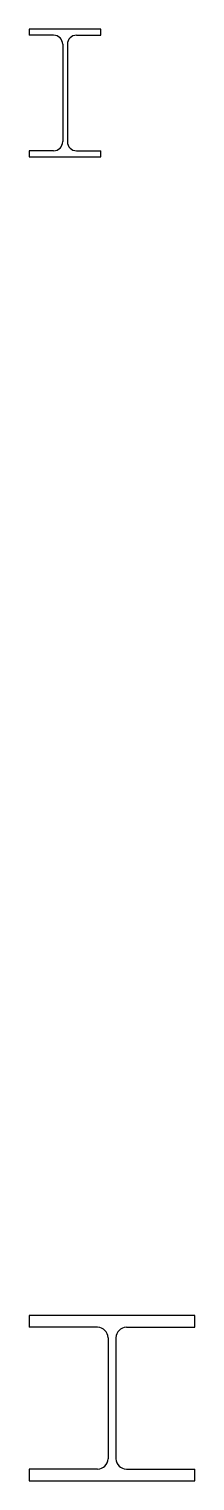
# Model space of a CAD drawing. Header units: inches. Extents: x 0 to 5, y 40 to 83.9.
import ezdxf

# ---------------------------------------------------------------- set-up
doc = ezdxf.new("R2010")
doc.units = ezdxf.units.IN
doc.header["$MEASUREMENT"] = 0

# ---------------------------------------------------------------- blocks, each defined once
blk = doc.blocks.new('*U4')
for p, q in [((2.065, 4.642), (0, 4.642)), ((2.935, 4.642), (5, 4.642)), ((2.38, 4.327), (2.38, 0.673)), ((2.62, 4.327), (2.62, 0.673)), ((2.065, 0.358), (0, 0.358)), ((2.935, 0.358), (5, 0.358))]:
    blk.add_line(p, q)
for points in [[(5, 4.642), (5, 5), (0, 5), (0, 4.642)], [(0, 0.358), (0, 0), (5, 0), (5, 0.358)]]:
    blk.add_lwpolyline(points)
for centre, start, end in [((2.065, 4.327), 0, 90), ((2.935, 4.327), 90, 180), ((2.065, 0.673), 270, 0), ((2.935, 0.673), 180, 270)]:
    blk.add_arc(centre, 0.315, start, end)
blk = doc.blocks.new('*U3')
for p, q in [((0.737, 3.676), (0, 3.676)), ((1.43, 3.676), (2.167, 3.676)), ((1.013, 3.4), (1.013, 0.461)), ((1.154, 3.4), (1.154, 0.461)), ((0.737, 0.185), (0, 0.185)), ((1.43, 0.185), (2.167, 0.185))]:
    blk.add_line(p, q)
for points in [[(2.167, 3.676), (2.167, 3.861), (0, 3.861), (0, 3.676)], [(0, 0.185), (0, 0), (2.167, 0), (2.167, 0.185)]]:
    blk.add_lwpolyline(points)
for centre, start, end in [((0.737, 3.4), 0, 90), ((1.43, 3.4), 90, 180), ((0.737, 0.461), 270, 0), ((1.43, 0.461), 180, 270)]:
    blk.add_arc(centre, 0.276, start, end)

msp = doc.modelspace()

# ---------------------------------------------------------------- block references
for name, p in [('*U3', (0, 80)), ('*U4', (0, 40))]:
    msp.add_blockref(name, p)

doc.saveas('drawing.dxf')
